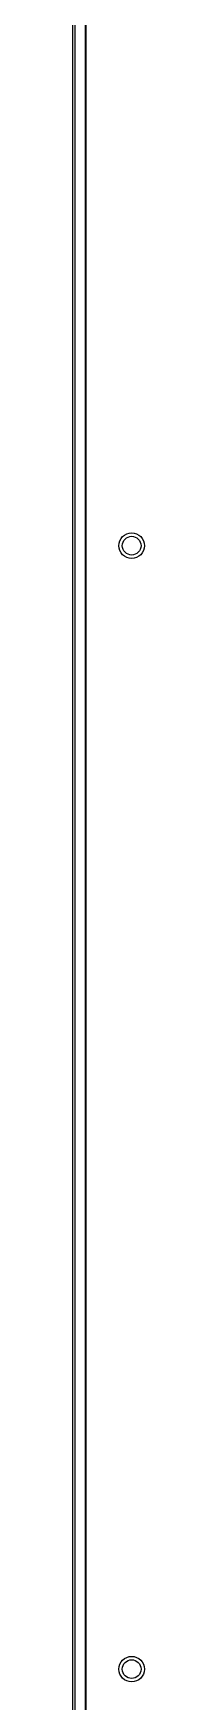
# Model space of a CAD drawing. Header units: millimetres. Extents: x -1319 to 3519, y -1539 to 2345.
# Drawn here: x 2620.5 to 2633.2, y 71.1 to 364.9 of the extents above; entities that cross this region are included whole.
import ezdxf

# ---------------------------------------------------------------- set-up
doc = ezdxf.new("R2010")
doc.units = ezdxf.units.MM
doc.header["$LTSCALE"] = 65.395
doc.layers.get('0').update_dxf_attribs({"linetype": 'CONTINUOUS'})

msp = doc.modelspace()

# ---------------------------------------------------------------- linework, layer by layer
at = {"linetype": 'Continuous'}
for p, q in [((2622.73, 960.17), (2622.73, -159.33)), ((2620.93, 950.91), (2620.93, -159.33)), ((2620.53, 947.88), (2620.53, -66.63)), ((2622.93, 67.67), (2622.93, 943.87))]:
    msp.add_line(p, q, dxfattribs=at)
for centre, radius in [((2630.93, 274.67), 2.25), ((2630.93, 274.67), 1.65), ((2630.93, 76.87), 2.25), ((2630.93, 76.87), 1.65)]:
    msp.add_circle(centre, radius, dxfattribs=at)

doc.saveas('drawing.dxf')
